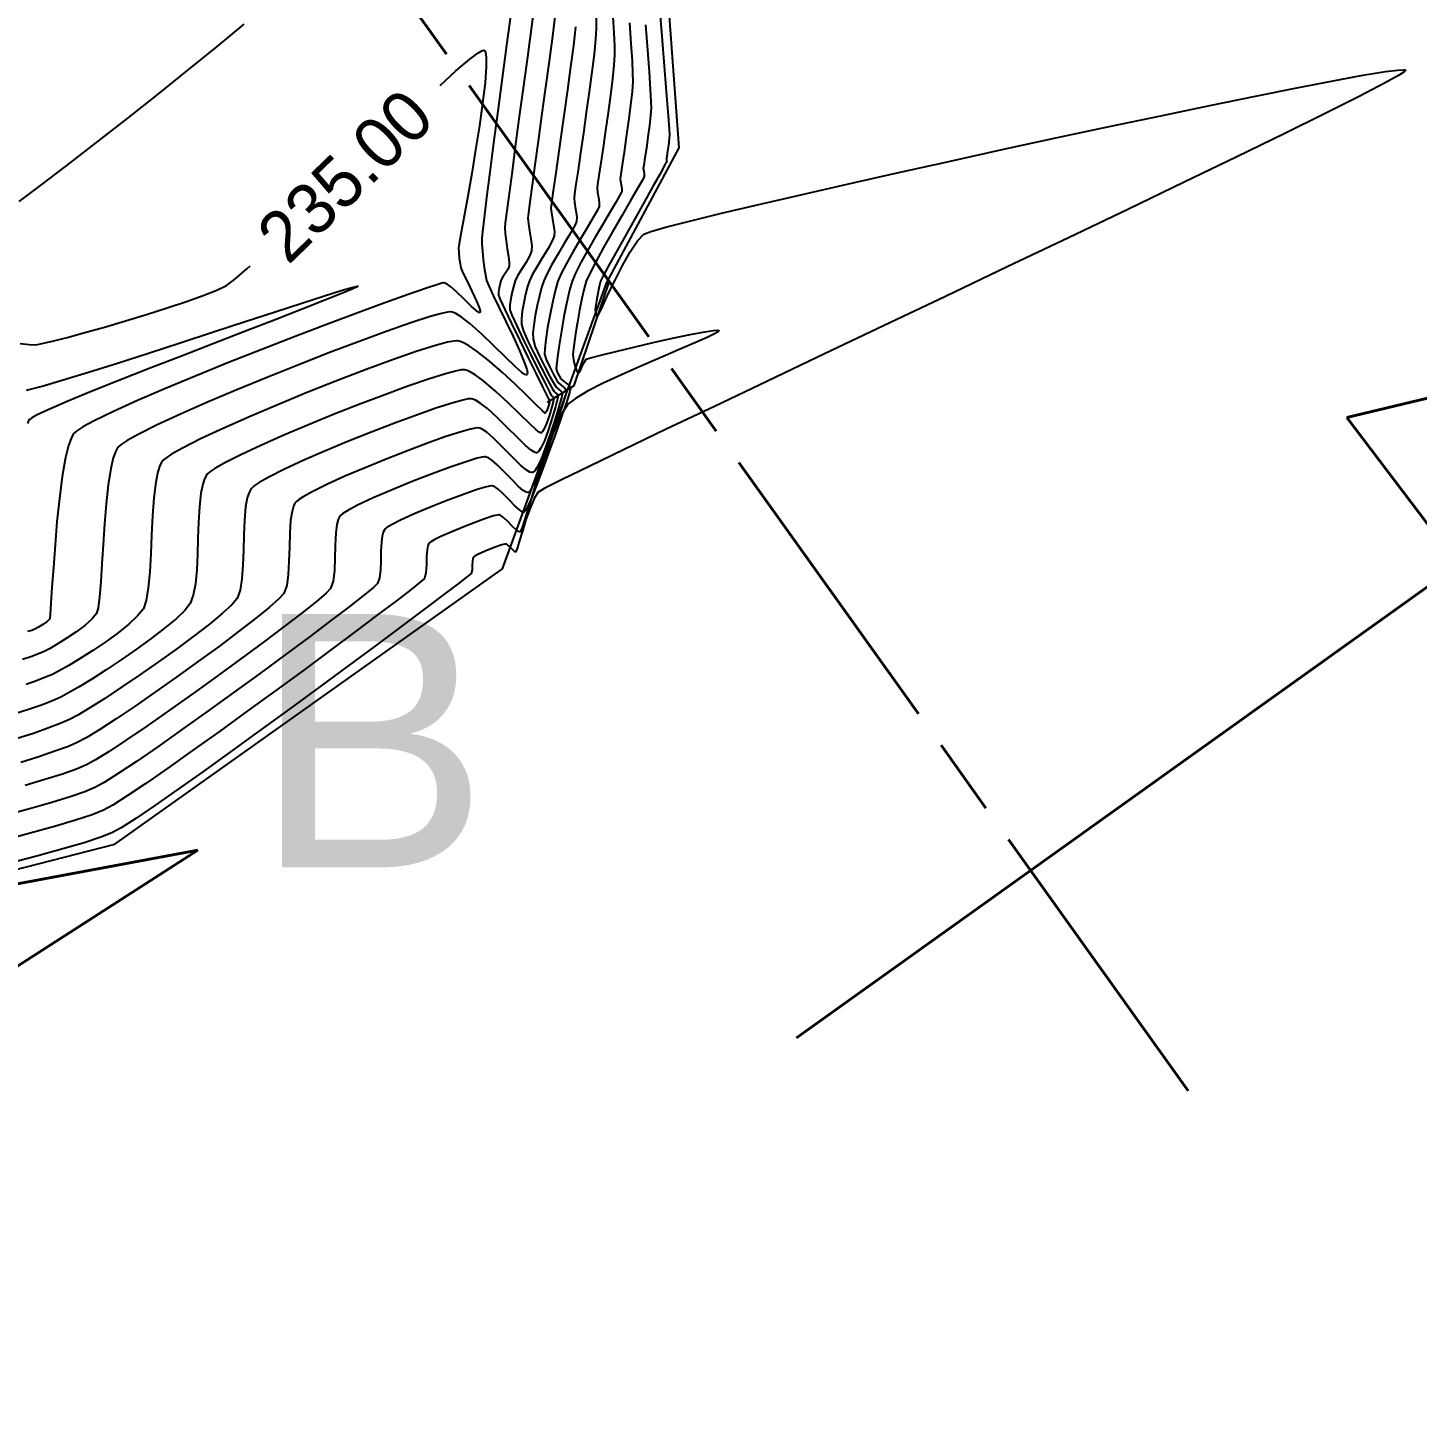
# Model space of a CAD drawing. Header units: metres. Extents: x 708941 to 724052, y 5405153 to 5413472.
# Drawn here: x 710032.5 to 710142.2, y 5411799.3 to 5411909.3 of the extents above; entities that cross this region are included whole.
import ezdxf

# ---------------------------------------------------------------- set-up
doc = ezdxf.new("R2010")
doc.units = ezdxf.units.M
doc.header["$LTSCALE"] = 12.7
doc.header["$MEASUREMENT"] = 0
doc.linetypes.add('ACAD_ISO08W100', pattern=[36, 24, -3, 6, -3])
for name, color, linetype in [('CONT-MJR1', 252, 'Continuous'), ('CONT-MNR1', 251, 'Continuous'), ('contornos2', 7, 'Continuous'), ('lineas', 7, 'Continuous'), ('texto', 7, 'Continuous')]:
    doc.layers.add(name, color=color, linetype=linetype)
doc.layers.add('corte', color=214, linetype='ACAD_ISO08W100', lineweight=40)

msp = doc.modelspace()

# ---------------------------------------------------------------- linework, layer by layer
at = {"layer": 'CONT-MJR1', "flags": 128}
for points, elevation in [([(710077.36, 5411910.07), (710077.37, 5411909.23), (710077.31, 5411908.38), (710077.2, 5411907.2), (710077.03, 5411905.79), (710076.82, 5411904.23), (710076.59, 5411902.59), (710076.36, 5411900.95), (710076.14, 5411899.41), (710075.94, 5411898.05), (710075.77, 5411896.94), (710075.67, 5411896.17), (710075.63, 5411895.82), (710075.65, 5411895.51), (710075.72, 5411895.12), (710075.79, 5411894.69), (710075.84, 5411894.3), (710075.83, 5411894), (710075.68, 5411893.67), (710075.34, 5411893.07), (710074.88, 5411892.3), (710074.37, 5411891.44), (710073.88, 5411890.59), (710073.48, 5411889.84), (710073.23, 5411889.3), (710073.06, 5411888.78), (710072.89, 5411888.11), (710072.71, 5411887.35), (710072.56, 5411886.56), (710072.44, 5411885.81), (710072.38, 5411885.17), (710072.39, 5411884.69), (710072.56, 5411884.11), (710072.89, 5411883.35), (710073.31, 5411882.52), (710073.72, 5411881.75), (710074.05, 5411881.18), (710074.21, 5411880.92), (710074.37, 5411880.78), (710074.59, 5411880.61), (710074.71, 5411880.47), (710074.65, 5411880.17), (710074.45, 5411879.46), (710074.16, 5411878.47), (710073.8, 5411877.35), (710073.41, 5411876.22), (710073.02, 5411875.22), (710072.72, 5411874.61), (710072.52, 5411874.31), (710072.41, 5411874.2), (710072.35, 5411874.18), (710072.29, 5411874.17), (710072.14, 5411874.21), (710071.85, 5411874.38), (710071.39, 5411874.77), (710070.71, 5411875.44), (710069.99, 5411876.19), (710069.27, 5411876.9), (710068.74, 5411877.36), (710068.38, 5411877.59), (710068.18, 5411877.68), (710068.09, 5411877.7), (710068.02, 5411877.71), (710067.85, 5411877.69), (710067.45, 5411877.61), (710066.71, 5411877.4), (710065.51, 5411877.01), (710064.07, 5411876.5), (710062.48, 5411875.9), (710060.8, 5411875.24), (710059.13, 5411874.56), (710057.55, 5411873.88), (710056.13, 5411873.24), (710054.95, 5411872.66), (710054.25, 5411872.27), (710053.88, 5411872.03), (710053.72, 5411871.89), (710053.66, 5411871.84), (710053.6, 5411871.75), (710053.5, 5411871.53), (710053.37, 5411871.11), (710053.26, 5411870.42), (710053.19, 5411869.41), (710053.16, 5411868.29), (710053.13, 5411867.18), (710053.07, 5411866.13), (710052.95, 5411865.26), (710052.73, 5411864.63), (710052.34, 5411864.2), (710051.57, 5411863.52), (710050.49, 5411862.65), (710049.16, 5411861.62), (710047.64, 5411860.48), (710046, 5411859.28), (710044.29, 5411858.06), (710042.6, 5411856.87), (710040.98, 5411855.74), (710039.49, 5411854.74), (710038.2, 5411853.9), (710037.18, 5411853.27), (710036.48, 5411852.89), (710035.72, 5411852.56), (710034.66, 5411852.18), (710033.39, 5411851.75), (710031.96, 5411851.3)], 240), ([(710049.57, 5411909.56), (710047.41, 5411907.78), (710045.12, 5411905.92), (710042.77, 5411904.03), (710040.4, 5411902.15), (710038.06, 5411900.32), (710035.82, 5411898.59), (710033.71, 5411896.99), (710031.8, 5411895.57)], 235), ([(710065.05, 5411904.73), (710066.3, 5411905.87), (710067.39, 5411906.8), (710068.03, 5411907.28), (710068.36, 5411907.47), (710068.5, 5411907.51), (710068.54, 5411907.5), (710068.59, 5411907.47), (710068.65, 5411907.33), (710068.7, 5411906.96), (710068.7, 5411906.21), (710068.6, 5411904.92), (710068.41, 5411903.33), (710068.16, 5411901.54), (710067.86, 5411899.65), (710067.55, 5411897.77), (710067.24, 5411895.99), (710066.96, 5411894.41), (710066.73, 5411893.14), (710066.57, 5411892.26), (710066.52, 5411891.89), (710066.53, 5411891.54), (710066.57, 5411891.1), (710066.63, 5411890.66), (710066.7, 5411890.32), (710066.86, 5411889.95), (710067.18, 5411889.29), (710067.57, 5411888.5), (710067.93, 5411887.71), (710068.14, 5411887.2), (710068.22, 5411886.93), (710068.22, 5411886.83), (710068.2, 5411886.8), (710068.17, 5411886.79), (710068.09, 5411886.82), (710067.89, 5411886.97), (710067.52, 5411887.31), (710066.96, 5411887.87), (710066.36, 5411888.45), (710065.91, 5411888.84), (710065.61, 5411889.04), (710065.44, 5411889.12), (710065.37, 5411889.14), (710065.33, 5411889.14), (710065.18, 5411889.11), (710064.79, 5411889), (710063.97, 5411888.73), (710062.53, 5411888.23), (710060.7, 5411887.57), (710058.56, 5411886.78), (710056.17, 5411885.89), (710053.63, 5411884.91), (710051, 5411883.89), (710048.37, 5411882.85), (710045.8, 5411881.81), (710043.38, 5411880.8), (710041.18, 5411879.86), (710039.28, 5411879), (710037.76, 5411878.27), (710036.86, 5411877.78), (710036.4, 5411877.48), (710036.2, 5411877.32), (710036.14, 5411877.25), (710036.07, 5411877.14), (710035.93, 5411876.87), (710035.73, 5411876.32), (710035.5, 5411875.35), (710035.23, 5411873.86), (710035.01, 5411872.14), (710034.82, 5411870.31), (710034.67, 5411868.46), (710034.54, 5411866.69), (710034.43, 5411865.13), (710034.35, 5411863.86), (710034.29, 5411862.99), (710034.25, 5411862.64), (710034.04, 5411862.42), (710033.7, 5411862.18), (710033.36, 5411861.96), (710033.13, 5411861.83), (710032.85, 5411861.72), (710032.49, 5411861.62)], 235), ([(710031.93, 5411884.36), (710032.64, 5411884.28), (710033.18, 5411884.26), (710033.64, 5411884.35), (710034.48, 5411884.54), (710035.63, 5411884.84), (710037.01, 5411885.22), (710038.57, 5411885.66), (710040.22, 5411886.14), (710041.89, 5411886.65), (710043.53, 5411887.17), (710045.04, 5411887.67), (710046.37, 5411888.14), (710047.45, 5411888.57), (710048.19, 5411888.93), (710048.83, 5411889.4), (710049.81, 5411890.24), (710050.08, 5411890.48)], 235)]:
    msp.add_lwpolyline(points, dxfattribs=dict(at, elevation=elevation))
at = {"layer": 'CONT-MNR1', "flags": 128}
for points, elevation in [([(710082.38, 5411910.85), (710082.59, 5411908.26), (710082.77, 5411905.91), (710082.93, 5411903.9), (710083.05, 5411902.33), (710083.13, 5411901.28), (710083.16, 5411900.86), (710083.13, 5411900.5), (710083.07, 5411900.02), (710083, 5411899.53), (710082.94, 5411899.14), (710082.91, 5411898.97), (710082.93, 5411898.84), (710082.94, 5411898.71), (710082.8, 5411898.45), (710082.41, 5411897.76), (710081.84, 5411896.74), (710081.15, 5411895.51), (710080.39, 5411894.15), (710079.62, 5411892.79), (710078.91, 5411891.51), (710078.32, 5411890.43), (710077.9, 5411889.65), (710077.71, 5411889.27), (710077.6, 5411888.87), (710077.49, 5411888.31), (710077.39, 5411887.73), (710077.32, 5411887.25), (710077.3, 5411887.01), (710077.33, 5411886.8), (710077.4, 5411886.56), (710077.46, 5411886.43), (710077.59, 5411886.68), (710077.89, 5411887.33), (710078.33, 5411888.27), (710078.86, 5411889.37), (710079.45, 5411890.52), (710080.05, 5411891.59), (710080.62, 5411892.45), (710081.13, 5411893), (710081.68, 5411893.2), (710082.94, 5411893.56), (710084.83, 5411894.04), (710087.27, 5411894.64), (710090.2, 5411895.33), (710093.53, 5411896.1), (710097.19, 5411896.94), (710101.11, 5411897.82), (710105.21, 5411898.73), (710109.41, 5411899.66), (710113.65, 5411900.58), (710117.84, 5411901.48), (710121.92, 5411902.34), (710125.8, 5411903.15), (710129.41, 5411903.89), (710132.67, 5411904.55), (710135.52, 5411905.1), (710137.88, 5411905.53), (710139.67, 5411905.82), (710140.64, 5411905.94), (710141.07, 5411905.97), (710141.21, 5411905.95), (710141.24, 5411905.93), (710141.23, 5411905.9), (710141.1, 5411905.78), (710140.64, 5411905.49), (710139.58, 5411904.9), (710137.57, 5411903.86), (710134.9, 5411902.51), (710131.65, 5411900.91), (710127.92, 5411899.09), (710123.77, 5411897.08), (710119.32, 5411894.94), (710114.64, 5411892.7), (710109.81, 5411890.4), (710104.94, 5411888.08), (710100.11, 5411885.78), (710095.4, 5411883.54), (710090.9, 5411881.4), (710086.71, 5411879.4), (710082.9, 5411877.59), (710079.57, 5411875.99), (710076.81, 5411874.66), (710074.69, 5411873.62), (710073.32, 5411872.93), (710072.78, 5411872.61), (710072.47, 5411872.12), (710072.15, 5411871.36), (710071.83, 5411870.46), (710071.55, 5411869.54), (710071.3, 5411868.73), (710071.15, 5411868.25), (710071.07, 5411868.01), (710071.03, 5411867.94), (710071.02, 5411867.92), (710070.99, 5411867.93), (710070.91, 5411867.97), (710070.75, 5411868.12), (710070.51, 5411868.37), (710070.26, 5411868.55), (710069.93, 5411868.47), (710069.31, 5411868.25), (710068.6, 5411867.97), (710068.09, 5411867.74), (710067.82, 5411867.6), (710067.71, 5411867.53), (710067.68, 5411867.51), (710067.66, 5411867.47), (710067.63, 5411867.38), (710067.6, 5411867.18), (710067.59, 5411866.87), (710067.58, 5411866.49), (710067.51, 5411866.22), (710067.24, 5411865.99), (710066.5, 5411865.42), (710065.35, 5411864.55), (710063.86, 5411863.43), (710062.07, 5411862.09), (710060.06, 5411860.59), (710057.87, 5411858.97), (710055.56, 5411857.27), (710053.19, 5411855.53), (710050.83, 5411853.81), (710048.52, 5411852.13), (710046.33, 5411850.56), (710044.32, 5411849.13), (710042.54, 5411847.89), (710041.04, 5411846.88), (710039.9, 5411846.14), (710039.16, 5411845.73), (710038.29, 5411845.39), (710036.97, 5411844.96), (710035.28, 5411844.47), (710033.3, 5411843.93), (710031.12, 5411843.35)], 244), ([(710074.12, 5411910.15), (710073.89, 5411908.4), (710073.63, 5411906.45), (710073.35, 5411904.4), (710073.07, 5411902.33), (710072.79, 5411900.33), (710072.54, 5411898.47), (710072.31, 5411896.85), (710072.14, 5411895.55), (710072.02, 5411894.66), (710071.98, 5411894.25), (710072.02, 5411893.81), (710072.12, 5411893.24), (710072.22, 5411892.63), (710072.29, 5411892.07), (710072.28, 5411891.65), (710072.12, 5411891.24), (710071.83, 5411890.73), (710071.48, 5411890.19), (710071.17, 5411889.69), (710070.98, 5411889.31), (710070.87, 5411888.93), (710070.74, 5411888.44), (710070.63, 5411887.9), (710070.57, 5411887.4), (710070.57, 5411887.02), (710070.72, 5411886.59), (710071.1, 5411885.76), (710071.62, 5411884.68), (710072.21, 5411883.47), (710072.8, 5411882.29), (710073.31, 5411881.27), (710073.68, 5411880.54), (710073.83, 5411880.26), (710073.95, 5411880.16), (710074.05, 5411880.06), (710074.01, 5411879.85), (710073.87, 5411879.35), (710073.68, 5411878.7), (710073.45, 5411878.05), (710073.27, 5411877.62), (710073.14, 5411877.41), (710073.06, 5411877.32), (710073.02, 5411877.31), (710072.98, 5411877.31), (710072.87, 5411877.36), (710072.62, 5411877.56), (710072.13, 5411878.01), (710071.34, 5411878.78), (710070.42, 5411879.67), (710069.45, 5411880.58), (710068.51, 5411881.39), (710067.82, 5411881.9), (710067.37, 5411882.15), (710067.12, 5411882.25), (710067, 5411882.28), (710066.93, 5411882.28), (710066.72, 5411882.27), (710066.28, 5411882.18), (710065.47, 5411881.97), (710064.14, 5411881.55), (710062.52, 5411880.99), (710060.69, 5411880.32), (710058.73, 5411879.57), (710056.7, 5411878.77), (710054.67, 5411877.94), (710052.72, 5411877.12), (710050.92, 5411876.32), (710049.34, 5411875.58), (710048.06, 5411874.93), (710047.29, 5411874.49), (710046.89, 5411874.22), (710046.71, 5411874.07), (710046.65, 5411874), (710046.59, 5411873.91), (710046.47, 5411873.68), (710046.33, 5411873.25), (710046.18, 5411872.54), (710046.06, 5411871.48), (710045.99, 5411870.27), (710045.95, 5411869), (710045.91, 5411867.72), (710045.85, 5411866.49), (710045.75, 5411865.4), (710045.58, 5411864.49), (710045.33, 5411863.83), (710044.91, 5411863.3), (710044.22, 5411862.64), (710043.32, 5411861.89), (710042.26, 5411861.08), (710041.1, 5411860.24), (710039.9, 5411859.4), (710038.71, 5411858.61), (710037.58, 5411857.88), (710036.57, 5411857.26), (710035.74, 5411856.78), (710035.14, 5411856.46), (710034.46, 5411856.17), (710033.59, 5411855.83), (710032.58, 5411855.48), (710031.5, 5411855.13)], 238), ([(710070.63, 5411910.38), (710070.3, 5411907.9), (710069.96, 5411905.3), (710069.61, 5411902.7), (710069.28, 5411900.2), (710068.98, 5411897.89), (710068.72, 5411895.88), (710068.52, 5411894.27), (710068.39, 5411893.17), (710068.34, 5411892.68), (710068.35, 5411892.22), (710068.39, 5411891.64), (710068.46, 5411891), (710068.54, 5411890.36), (710068.63, 5411889.79), (710068.72, 5411889.34), (710068.89, 5411888.91), (710069.25, 5411888.15), (710069.72, 5411887.17), (710070.27, 5411886.05), (710070.81, 5411884.9), (710071.31, 5411883.81), (710071.7, 5411882.89), (710071.89, 5411882.33), (710071.94, 5411882.04), (710071.93, 5411881.93), (710071.9, 5411881.9), (710071.87, 5411881.89), (710071.75, 5411881.92), (710071.49, 5411882.09), (710071, 5411882.51), (710070.21, 5411883.27), (710069.3, 5411884.18), (710068.34, 5411885.1), (710067.41, 5411885.94), (710066.73, 5411886.46), (710066.29, 5411886.73), (710066.03, 5411886.83), (710065.91, 5411886.85), (710065.84, 5411886.86), (710065.64, 5411886.84), (710065.16, 5411886.73), (710064.26, 5411886.48), (710062.74, 5411885.99), (710060.88, 5411885.33), (710058.74, 5411884.55), (710056.4, 5411883.67), (710053.95, 5411882.71), (710051.47, 5411881.71), (710049.02, 5411880.71), (710046.7, 5411879.72), (710044.58, 5411878.79), (710042.73, 5411877.94), (710041.24, 5411877.19), (710040.36, 5411876.7), (710039.9, 5411876.4), (710039.71, 5411876.24), (710039.65, 5411876.17), (710039.58, 5411876.07), (710039.45, 5411875.82), (710039.27, 5411875.33), (710039.07, 5411874.49), (710038.87, 5411873.2), (710038.7, 5411871.71), (710038.57, 5411870.12), (710038.46, 5411868.51), (710038.37, 5411866.96), (710038.28, 5411865.55), (710038.18, 5411864.37), (710038.07, 5411863.51), (710037.94, 5411863.04), (710037.58, 5411862.61), (710037.01, 5411862.11), (710036.31, 5411861.59), (710035.56, 5411861.08), (710034.83, 5411860.62), (710034.22, 5411860.27), (710033.8, 5411860.04), (710033.36, 5411859.86), (710032.76, 5411859.64), (710032.1, 5411859.43)], 236), ([(710078.69, 5411910.18), (710078.76, 5411908.86), (710078.81, 5411907.83), (710078.82, 5411907.14), (710078.76, 5411906.33), (710078.65, 5411905.24), (710078.5, 5411903.97), (710078.31, 5411902.59), (710078.11, 5411901.18), (710077.92, 5411899.83), (710077.73, 5411898.61), (710077.59, 5411897.62), (710077.48, 5411896.92), (710077.45, 5411896.61), (710077.48, 5411896.29), (710077.55, 5411895.89), (710077.61, 5411895.48), (710077.61, 5411895.18), (710077.47, 5411894.89), (710077.14, 5411894.3), (710076.67, 5411893.5), (710076.12, 5411892.58), (710075.55, 5411891.61), (710075.03, 5411890.68), (710074.61, 5411889.88), (710074.35, 5411889.29), (710074.15, 5411888.62), (710073.94, 5411887.71), (710073.73, 5411886.68), (710073.54, 5411885.63), (710073.4, 5411884.68), (710073.31, 5411883.94), (710073.3, 5411883.52), (710073.43, 5411883.1), (710073.68, 5411882.54), (710073.98, 5411881.96), (710074.24, 5411881.49), (710074.39, 5411881.25), (710074.6, 5411881.07), (710074.88, 5411880.86), (710075.04, 5411880.67), (710074.97, 5411880.36), (710074.74, 5411879.61), (710074.4, 5411878.55), (710073.98, 5411877.3), (710073.52, 5411875.98), (710073.06, 5411874.73), (710072.63, 5411873.67), (710072.33, 5411873.04), (710072.15, 5411872.74), (710072.06, 5411872.64), (710072.02, 5411872.61), (710071.97, 5411872.61), (710071.85, 5411872.64), (710071.62, 5411872.77), (710071.25, 5411873.08), (710070.72, 5411873.62), (710070.14, 5411874.21), (710069.57, 5411874.78), (710069.15, 5411875.14), (710068.87, 5411875.33), (710068.7, 5411875.4), (710068.63, 5411875.42), (710068.57, 5411875.42), (710068.38, 5411875.4), (710067.97, 5411875.3), (710067.18, 5411875.06), (710065.92, 5411874.63), (710064.43, 5411874.08), (710062.84, 5411873.46), (710061.26, 5411872.81), (710059.78, 5411872.17), (710058.54, 5411871.59), (710057.78, 5411871.19), (710057.39, 5411870.94), (710057.22, 5411870.81), (710057.17, 5411870.75), (710057.11, 5411870.67), (710057.02, 5411870.47), (710056.91, 5411870.07), (710056.83, 5411869.41), (710056.78, 5411868.45), (710056.76, 5411867.43), (710056.72, 5411866.45), (710056.62, 5411865.61), (710056.42, 5411865.02), (710056.07, 5411864.65), (710055.29, 5411863.99), (710054.17, 5411863.1), (710052.76, 5411862.02), (710051.13, 5411860.79), (710049.34, 5411859.47), (710047.46, 5411858.1), (710045.56, 5411856.73), (710043.69, 5411855.41), (710041.92, 5411854.17), (710040.32, 5411853.08), (710038.95, 5411852.17), (710037.87, 5411851.49), (710037.15, 5411851.1), (710036.37, 5411850.77), (710035.25, 5411850.38), (710033.87, 5411849.94), (710032.31, 5411849.47)], 241), ([(710072.45, 5411910.79), (710072.18, 5411908.77), (710071.89, 5411906.59), (710071.58, 5411904.34), (710071.28, 5411902.08), (710070.99, 5411899.92), (710070.73, 5411897.94), (710070.5, 5411896.21), (710070.32, 5411894.84), (710070.2, 5411893.89), (710070.16, 5411893.46), (710070.19, 5411893.03), (710070.26, 5411892.45), (710070.35, 5411891.82), (710070.44, 5411891.22), (710070.5, 5411890.74), (710070.5, 5411890.47), (710070.39, 5411890.21), (710070.19, 5411889.88), (710069.99, 5411889.56), (710069.86, 5411889.32), (710069.79, 5411889.07), (710069.72, 5411888.75), (710069.66, 5411888.43), (710069.66, 5411888.18), (710069.8, 5411887.84), (710070.17, 5411887.04), (710070.7, 5411885.94), (710071.33, 5411884.64), (710071.99, 5411883.29), (710072.61, 5411882.02), (710073.14, 5411880.94), (710073.51, 5411880.2), (710073.64, 5411879.93), (710073.68, 5411879.89), (710073.72, 5411879.86), (710073.68, 5411879.7), (710073.59, 5411879.37), (710073.47, 5411879.04), (710073.35, 5411878.87), (710073.14, 5411879.05), (710072.62, 5411879.54), (710071.88, 5411880.27), (710070.98, 5411881.14), (710069.98, 5411882.07), (710068.96, 5411882.97), (710067.99, 5411883.74), (710067.29, 5411884.21), (710066.84, 5411884.45), (710066.57, 5411884.54), (710066.46, 5411884.57), (710066.37, 5411884.57), (710066.14, 5411884.55), (710065.63, 5411884.46), (710064.7, 5411884.2), (710063.17, 5411883.72), (710061.31, 5411883.07), (710059.21, 5411882.3), (710056.96, 5411881.43), (710054.62, 5411880.51), (710052.3, 5411879.55), (710050.06, 5411878.6), (710048, 5411877.69), (710046.2, 5411876.85), (710044.73, 5411876.11), (710043.86, 5411875.62), (710043.41, 5411875.32), (710043.21, 5411875.15), (710043.15, 5411875.08), (710043.08, 5411874.98), (710042.95, 5411874.73), (710042.79, 5411874.24), (710042.62, 5411873.42), (710042.47, 5411872.17), (710042.36, 5411870.75), (710042.29, 5411869.25), (710042.22, 5411867.75), (710042.14, 5411866.34), (710042.03, 5411865.09), (710041.87, 5411864.09), (710041.64, 5411863.43), (710041.19, 5411862.87), (710040.5, 5411862.22), (710039.64, 5411861.53), (710038.67, 5411860.82), (710037.65, 5411860.14), (710036.66, 5411859.5), (710035.76, 5411858.96), (710035, 5411858.53), (710034.47, 5411858.25), (710033.92, 5411858.02), (710033.21, 5411857.75), (710032.39, 5411857.46)], 237), ([(710081.26, 5411909.52), (710081.41, 5411907.52), (710081.54, 5411905.79), (710081.63, 5411904.4), (710081.69, 5411903.43), (710081.71, 5411902.95), (710081.67, 5411902.36), (710081.58, 5411901.57), (710081.46, 5411900.67), (710081.33, 5411899.78), (710081.21, 5411899), (710081.12, 5411898.43), (710081.09, 5411898.18), (710081.12, 5411897.98), (710081.16, 5411897.73), (710081.17, 5411897.53), (710081.02, 5411897.26), (710080.63, 5411896.58), (710080.06, 5411895.6), (710079.39, 5411894.44), (710078.67, 5411893.18), (710077.96, 5411891.93), (710077.34, 5411890.8), (710076.86, 5411889.88), (710076.59, 5411889.28), (710076.42, 5411888.69), (710076.24, 5411887.9), (710076.06, 5411886.99), (710075.89, 5411886.04), (710075.74, 5411885.13), (710075.63, 5411884.34), (710075.55, 5411883.76), (710075.53, 5411883.46), (710075.59, 5411883.09), (710075.7, 5411882.6), (710075.84, 5411882.17), (710075.95, 5411881.98), (710076.08, 5411882.13), (710076.24, 5411882.48), (710076.42, 5411882.87), (710076.59, 5411883.12), (710076.93, 5411883.23), (710077.75, 5411883.45), (710078.92, 5411883.74), (710080.33, 5411884.08), (710081.86, 5411884.44), (710083.39, 5411884.78), (710084.79, 5411885.07), (710085.95, 5411885.29), (710086.62, 5411885.39), (710086.94, 5411885.41), (710087.05, 5411885.39), (710087.06, 5411885.37), (710087.06, 5411885.35), (710086.99, 5411885.28), (710086.75, 5411885.14), (710086.18, 5411884.86), (710085.16, 5411884.4), (710083.88, 5411883.85), (710082.42, 5411883.23), (710080.89, 5411882.57), (710079.36, 5411881.89), (710077.93, 5411881.22), (710076.69, 5411880.59), (710075.73, 5411880.03), (710075.14, 5411879.57), (710074.71, 5411878.92), (710074.24, 5411877.95), (710073.77, 5411876.74), (710073.29, 5411875.39), (710072.83, 5411873.99), (710072.41, 5411872.63), (710072.03, 5411871.41), (710071.72, 5411870.42), (710071.52, 5411869.85), (710071.42, 5411869.59), (710071.37, 5411869.5), (710071.35, 5411869.49), (710071.32, 5411869.49), (710071.23, 5411869.52), (710071.06, 5411869.65), (710070.78, 5411869.92), (710070.39, 5411870.32), (710070.08, 5411870.61), (710069.88, 5411870.77), (710069.77, 5411870.83), (710069.71, 5411870.84), (710069.68, 5411870.84), (710069.55, 5411870.82), (710069.27, 5411870.75), (710068.73, 5411870.57), (710067.87, 5411870.27), (710066.92, 5411869.9), (710065.97, 5411869.5), (710065.12, 5411869.13), (710064.6, 5411868.87), (710064.32, 5411868.71), (710064.21, 5411868.62), (710064.18, 5411868.59), (710064.14, 5411868.53), (710064.08, 5411868.38), (710064.03, 5411868.07), (710063.99, 5411867.57), (710063.98, 5411866.88), (710063.93, 5411866.25), (710063.82, 5411865.82), (710063.51, 5411865.55), (710062.76, 5411864.95), (710061.61, 5411864.06), (710060.12, 5411862.94), (710058.37, 5411861.62), (710056.4, 5411860.16), (710054.29, 5411858.59), (710052.08, 5411856.97), (710049.84, 5411855.34), (710047.64, 5411853.75), (710045.53, 5411852.24), (710043.57, 5411850.85), (710041.83, 5411849.64), (710040.36, 5411848.66), (710039.23, 5411847.93), (710038.49, 5411847.52), (710037.61, 5411847.17), (710036.29, 5411846.74), (710034.63, 5411846.24), (710032.7, 5411845.71), (710030.59, 5411845.14)], 243), ([(710080, 5411909.68), (710080.11, 5411908.03), (710080.2, 5411906.66), (710080.25, 5411905.64), (710080.26, 5411905.04), (710080.21, 5411904.24), (710080.09, 5411903.16), (710079.93, 5411901.94), (710079.75, 5411900.67), (710079.57, 5411899.47), (710079.42, 5411898.45), (710079.31, 5411897.72), (710079.27, 5411897.39), (710079.29, 5411897.17), (710079.34, 5411896.87), (710079.39, 5411896.58), (710079.39, 5411896.36), (710079.26, 5411896.11), (710078.94, 5411895.54), (710078.47, 5411894.75), (710077.91, 5411893.8), (710077.3, 5411892.76), (710076.71, 5411891.72), (710076.17, 5411890.74), (710075.74, 5411889.9), (710075.47, 5411889.28), (710075.26, 5411888.58), (710075.05, 5411887.61), (710074.83, 5411886.5), (710074.63, 5411885.34), (710074.46, 5411884.24), (710074.32, 5411883.31), (710074.23, 5411882.65), (710074.21, 5411882.36), (710074.29, 5411882.11), (710074.44, 5411881.81), (710074.58, 5411881.58), (710074.75, 5411881.43), (710075, 5411881.24), (710075.25, 5411881.04), (710075.37, 5411880.88), (710075.29, 5411880.56), (710075.05, 5411879.79), (710074.67, 5411878.69), (710074.21, 5411877.37), (710073.7, 5411875.93), (710073.17, 5411874.5), (710072.67, 5411873.19), (710072.23, 5411872.1), (710071.95, 5411871.46), (710071.79, 5411871.17), (710071.71, 5411871.07), (710071.69, 5411871.05), (710071.64, 5411871.05), (710071.53, 5411871.08), (710071.33, 5411871.22), (710070.99, 5411871.52), (710070.51, 5411872.01), (710070.01, 5411872.52), (710069.63, 5411872.87), (710069.38, 5411873.04), (710069.24, 5411873.11), (710069.17, 5411873.13), (710069.12, 5411873.13), (710068.96, 5411873.11), (710068.6, 5411873.02), (710067.91, 5411872.81), (710066.81, 5411872.42), (710065.54, 5411871.94), (710064.22, 5411871.41), (710062.96, 5411870.88), (710061.88, 5411870.38), (710061.21, 5411870.04), (710060.86, 5411869.83), (710060.72, 5411869.72), (710060.67, 5411869.67), (710060.63, 5411869.61), (710060.56, 5411869.46), (710060.48, 5411869.16), (710060.42, 5411868.68), (710060.38, 5411867.96), (710060.37, 5411867.2), (710060.34, 5411866.48), (710060.27, 5411865.86), (710060.12, 5411865.42), (710059.79, 5411865.1), (710059.02, 5411864.47), (710057.88, 5411863.57), (710056.42, 5411862.46), (710054.72, 5411861.18), (710052.82, 5411859.78), (710050.81, 5411858.29), (710048.73, 5411856.78), (710046.66, 5411855.29), (710044.65, 5411853.86), (710042.78, 5411852.54), (710041.09, 5411851.38), (710039.66, 5411850.42), (710038.55, 5411849.71), (710037.82, 5411849.31), (710037.02, 5411848.99), (710035.87, 5411848.59), (710034.42, 5411848.14), (710032.75, 5411847.66), (710030.93, 5411847.16)], 242), ([(710075.74, 5411909.36), (710075.57, 5411907.89), (710075.35, 5411906.2), (710075.1, 5411904.38), (710074.84, 5411902.51), (710074.59, 5411900.68), (710074.34, 5411898.97), (710074.13, 5411897.47), (710073.96, 5411896.25), (710073.84, 5411895.42), (710073.8, 5411895.04), (710073.84, 5411894.66), (710073.92, 5411894.18), (710074.01, 5411893.66), (710074.07, 5411893.19), (710074.06, 5411892.83), (710073.9, 5411892.46), (710073.57, 5411891.87), (710073.14, 5411891.16), (710072.71, 5411890.44), (710072.33, 5411889.78), (710072.1, 5411889.3), (710071.96, 5411888.85), (710071.8, 5411888.25), (710071.66, 5411887.58), (710071.54, 5411886.91), (710071.47, 5411886.31), (710071.48, 5411885.85), (710071.64, 5411885.33), (710072.01, 5411884.5), (710072.5, 5411883.5), (710073.02, 5411882.46), (710073.5, 5411881.54), (710073.86, 5411880.87), (710074.02, 5411880.59), (710074.14, 5411880.49), (710074.29, 5411880.37), (710074.38, 5411880.26), (710074.33, 5411879.99), (710074.16, 5411879.36), (710073.91, 5411878.5), (710073.61, 5411877.56), (710073.29, 5411876.69), (710073.03, 5411876.15), (710072.85, 5411875.87), (710072.74, 5411875.77), (710072.69, 5411875.74), (710072.64, 5411875.74), (710072.51, 5411875.78), (710072.25, 5411875.94), (710071.8, 5411876.31), (710071.13, 5411876.96), (710070.36, 5411877.73), (710069.56, 5411878.52), (710068.79, 5411879.22), (710068.23, 5411879.66), (710067.86, 5411879.88), (710067.64, 5411879.97), (710067.54, 5411879.99), (710067.48, 5411880), (710067.28, 5411879.98), (710066.86, 5411879.9), (710066.08, 5411879.68), (710064.8, 5411879.28), (710063.26, 5411878.74), (710061.54, 5411878.1), (710059.7, 5411877.4), (710057.83, 5411876.65), (710056, 5411875.89), (710054.29, 5411875.14), (710052.77, 5411874.44), (710051.53, 5411873.82), (710050.78, 5411873.4), (710050.39, 5411873.13), (710050.22, 5411872.98), (710050.16, 5411872.92), (710050.09, 5411872.82), (710049.98, 5411872.59), (710049.84, 5411872.17), (710049.71, 5411871.46), (710049.61, 5411870.41), (710049.57, 5411869.25), (710049.54, 5411868.05), (710049.5, 5411866.87), (710049.42, 5411865.79), (710049.28, 5411864.89), (710049.03, 5411864.23), (710048.62, 5411863.74), (710047.87, 5411863.05), (710046.86, 5411862.22), (710045.64, 5411861.28), (710044.27, 5411860.27), (710042.83, 5411859.23), (710041.35, 5411858.2), (710039.92, 5411857.23), (710038.59, 5411856.35), (710037.42, 5411855.6), (710036.47, 5411855.03), (710035.81, 5411854.68), (710035.08, 5411854.36), (710034.11, 5411853.99), (710032.96, 5411853.59), (710031.69, 5411853.18)], 239), ([(710032.42, 5411880.67), (710033.65, 5411880.99), (710035.31, 5411881.48), (710037.32, 5411882.1), (710039.59, 5411882.82), (710042.05, 5411883.61), (710044.61, 5411884.44), (710047.18, 5411885.28), (710049.68, 5411886.1), (710052.03, 5411886.86), (710054.14, 5411887.55), (710055.94, 5411888.12), (710057.33, 5411888.56), (710058.09, 5411888.78), (710058.44, 5411888.87), (710058.54, 5411888.88), (710058.56, 5411888.88), (710058.55, 5411888.86), (710058.45, 5411888.8), (710058.12, 5411888.65), (710057.36, 5411888.33), (710055.97, 5411887.77), (710054.17, 5411887.07), (710052.05, 5411886.24), (710049.69, 5411885.33), (710047.19, 5411884.37), (710044.64, 5411883.37), (710042.11, 5411882.39), (710039.71, 5411881.44), (710037.52, 5411880.56), (710035.63, 5411879.78), (710034.13, 5411879.12), (710033.26, 5411878.72), (710032.84, 5411878.49), (710032.68, 5411878.37), (710032.64, 5411878.33), (710032.58, 5411878.25), (710032.49, 5411878.05)], 234)]:
    msp.add_lwpolyline(points, dxfattribs=dict(at, elevation=elevation))
at = {"layer": 'contornos2', "color": 30}
msp.add_lwpolyline([(709870.52, 5411790.05), (709899.3, 5411812.64), (709899.3, 5411812.64), (709920.64, 5411817.49), (709931.67, 5411821.88), (709975.09, 5411846.21), (710014.34, 5411838.44), (710039.4, 5411844.86), (710069.99, 5411866.57), (710069.99, 5411866.57), (710069.99, 5411866.57), (710078.21, 5411889.17), (710083.91, 5411899.8), (710081.63, 5411931), (710069.59, 5411965.87), (710061.08, 5411975.25), (710034.22, 5411992.39), (710012.8, 5412011.12), (710001.02, 5412028.94)], dxfattribs=at)
at = {"layer": 'corte', "color": 6, "ltscale": 0.08}
msp.add_line((710124.09, 5411825.38), (709829.72, 5412236.92), dxfattribs=at)
msp.add_line((710124.09, 5411825.38), (709829.72, 5412236.92), dxfattribs=at)
at = {"layer": 'corte', "color": 6}
for points in [[(710093.19, 5411829.55), (710174.22, 5411887.51), (710136.61, 5411878.52), (710152.94, 5411856.9)], [(710093.19, 5411829.55), (710174.22, 5411887.51), (710136.61, 5411878.52), (710152.94, 5411856.9)], [(709962.09, 5411790.54), (710045.93, 5411844.37), (710007.92, 5411837.27), (710023.14, 5411814.86)], [(709962.09, 5411790.54), (710045.93, 5411844.37), (710007.92, 5411837.27), (710023.14, 5411814.86)]]:
    msp.add_lwpolyline(points, dxfattribs=at)
at = {"layer": 'lineas', "color": 3}
msp.add_lwpolyline([(710073.54, 5411879.74), (710075.63, 5411881.04), (710078.42, 5411889.27)], dxfattribs=at)

# ---------------------------------------------------------------- texts
at = {"layer": 'CONT-MJR1', "insert": (710057.57, 5411897.6, 235), "char_height": 4, "attachment_point": 5, "rotation": 44.0498}
msp.add_mtext('{235.00}', dxfattribs=at)
at = {"layer": 'corte', "color": 0, "insert": (710050.29, 5411863.02), "char_height": 20, "width": 758.2044, "attachment_point": 1}
msp.add_mtext('{\\fArial|b0|i0|c0|p34;B}', dxfattribs=at)
at = {"layer": 'texto', "color": 0, "insert": (710050.29, 5411863.02), "char_height": 20, "width": 758.2044, "attachment_point": 1}
msp.add_mtext('{\\fArial|b0|i0|c0|p34;B}', dxfattribs=at)

doc.saveas('drawing.dxf')
